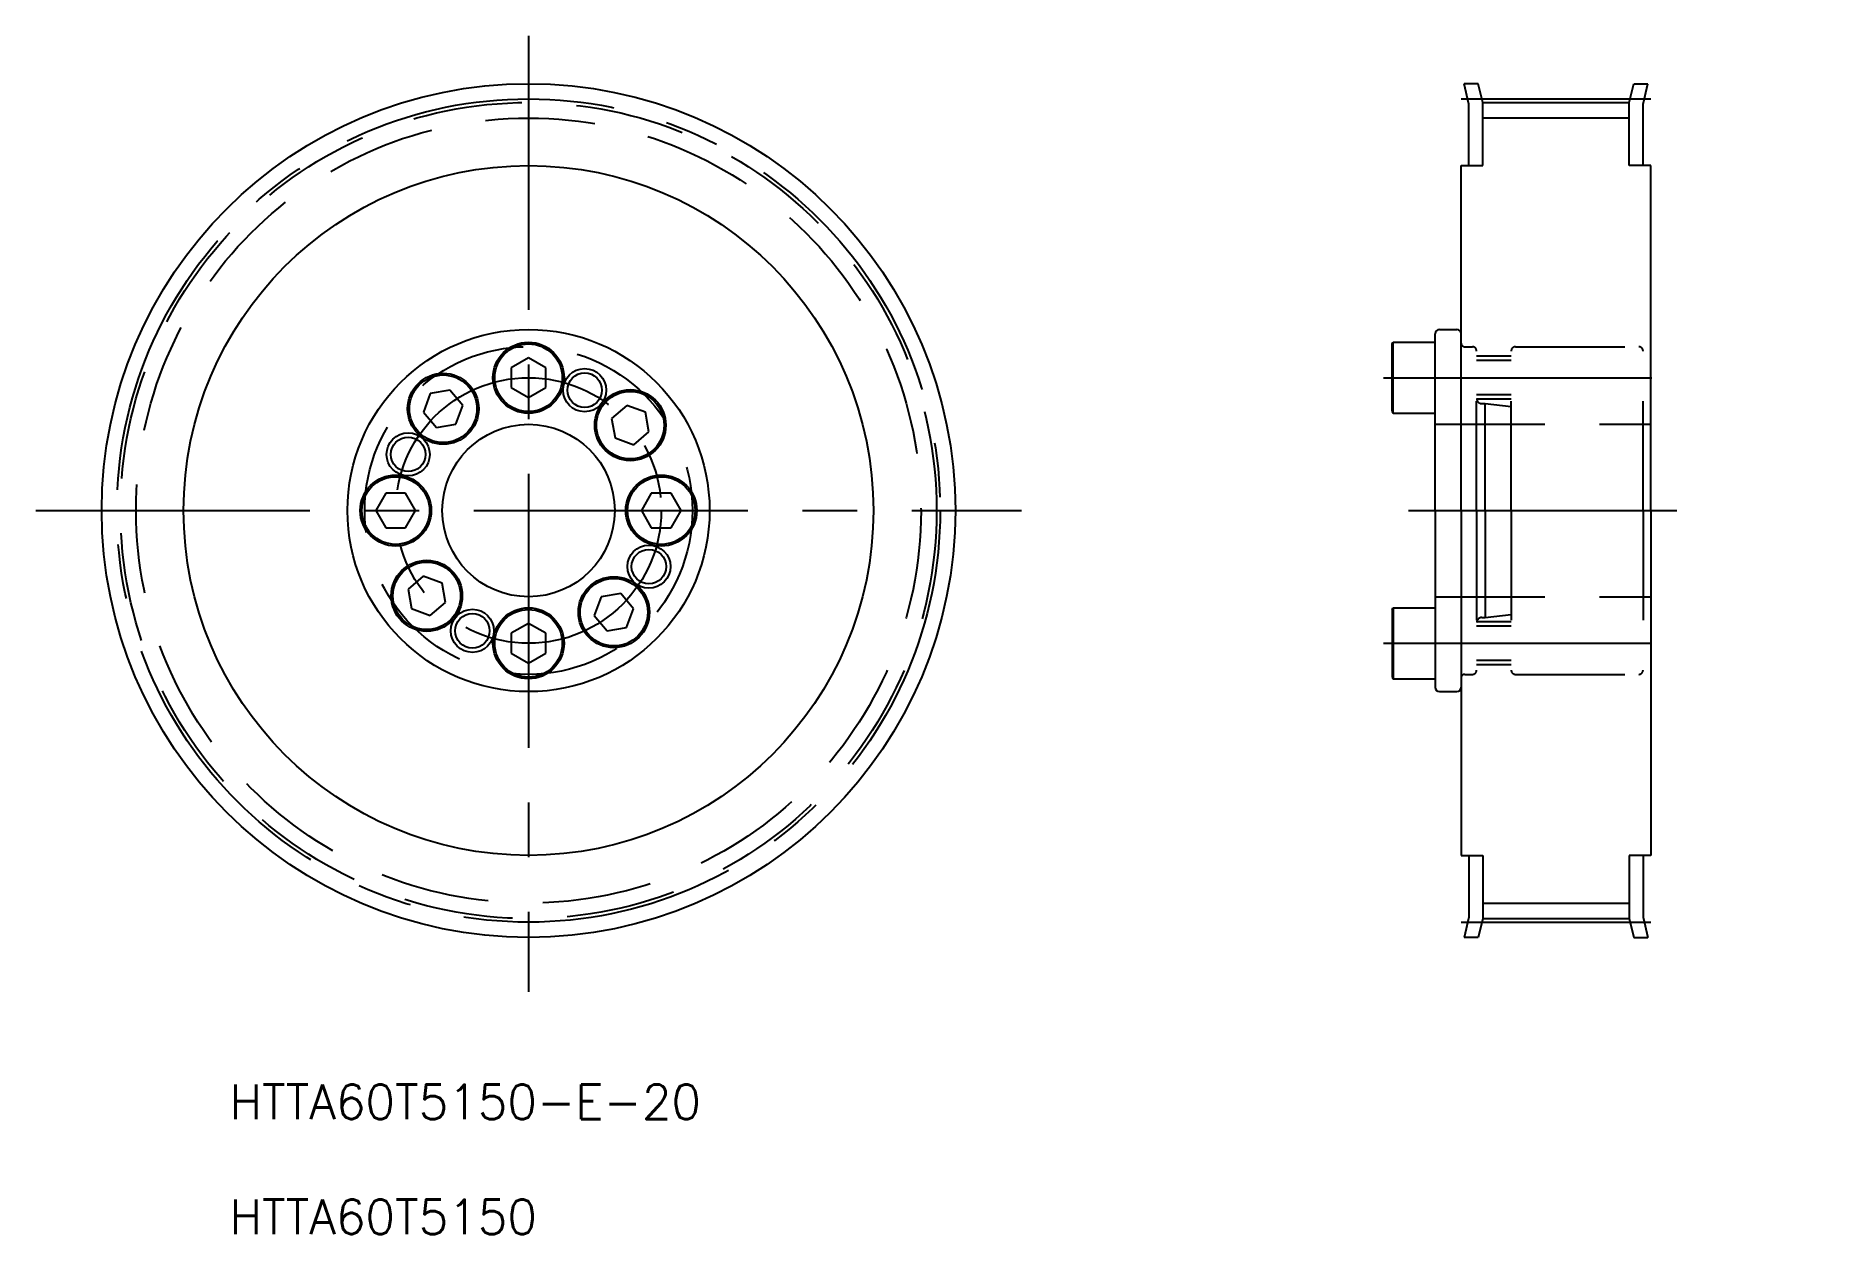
# Model space of a CAD drawing. Extents: x -7 to 201, y 18 to 157.
import ezdxf

# ---------------------------------------------------------------- set-up
doc = ezdxf.new("R2010")
doc.units = 0
doc.header["$PDMODE"] = 1
doc.linetypes.add('CENTER', pattern=[50.8, 31.75, -6.35, 6.35, -6.35])
doc.linetypes.add('DASHED', pattern=[19.05, 12.7, -6.35])
doc.layers.get('0').update_dxf_attribs({"linetype": 'CONTINUOUS'})
doc.layers.add('CENTER', color=1, linetype='CENTER')
doc.styles.add('MISUMI', font='txt.shx')

# ---------------------------------------------------------------- blocks, each defined once
blk = doc.blocks.new('*U6')
at = {"color": 7, "linetype": 'CONTINUOUS', "style": 'MISUMI'}
for s, p in [('HTTA60T5150-E-20', (15.05, 31.56)), ('HTTA60T5150', (15.05, 18.23))]:
    blk.add_text(s, height=4, dxfattribs=at).set_placement(p)

msp = doc.modelspace()

# ---------------------------------------------------------------- linework, layer by layer
at = {"color": 7, "linetype": 'CONTINUOUS'}
for p, q in [((158.79, 149.28), (158.24, 151.64)), ((159.88, 151.64), (158.24, 151.64)), ((160.39, 149.47), (159.88, 151.64)), ((177.39, 149.47), (177.9, 151.64)), ((177.9, 151.64), (179.55, 151.64)), ((178.99, 149.28), (179.55, 151.64)), ((158.79, 142.14), (158.79, 149.28)), ((160.39, 142.14), (160.39, 149.47)), ((160.39, 149.47), (177.39, 149.47)), ((177.39, 142.14), (177.39, 149.47)), ((178.99, 142.14), (178.99, 149.28)), ((157.89, 102.14), (157.89, 142.14)), ((157.89, 142.14), (160.39, 142.14)), ((179.89, 142.14), (177.39, 142.14)), ((179.89, 102.14), (179.89, 142.14)), ((155.39, 123.14), (157.39, 123.14)), ((149.89, 121.47), (150.01, 121.67)), ((149.89, 113.62), (149.89, 121.47)), ((150.01, 121.67), (154.89, 121.67)), ((150.01, 113.42), (150.01, 121.67)), ((154.89, 102.14), (154.89, 122.64)), ((154.89, 113.42), (154.89, 121.67)), ((157.89, 102.14), (157.89, 122.64)), ((49.73, 119.85), (47.73, 118.7)), ((51.73, 118.7), (49.73, 119.85)), ((50.73, 119.28), (50.73, 119.28)), ((51.23, 118.99), (51.23, 118.99)), ((154.89, 115.04), (154.89, 120.04)), ((47.73, 118.7), (47.73, 116.39)), ((51.73, 116.39), (51.73, 118.7)), ((38.34, 115.71), (37.55, 113.54)), ((40.62, 116.11), (38.34, 115.71)), ((42.1, 114.34), (40.62, 116.11)), ((47.73, 116.39), (49.73, 115.24)), ((49.73, 115.24), (51.73, 116.39)), ((37.55, 113.54), (39.04, 111.77)), ((41.31, 112.17), (42.1, 114.34)), ((61.12, 114.32), (59.36, 112.83)), ((59.36, 112.83), (59.76, 110.56)), ((63.29, 113.53), (61.12, 114.32)), ((63.7, 111.25), (63.29, 113.53)), ((149.89, 113.62), (150.01, 113.42)), ((150.01, 113.42), (154.89, 113.42)), ((39.04, 111.77), (41.31, 112.17)), ((59.76, 110.56), (61.93, 109.77)), ((61.93, 109.77), (63.7, 111.25)), ((33.17, 104.14), (32.02, 102.14)), ((35.48, 104.14), (33.17, 104.14)), ((36.64, 102.14), (35.48, 104.14)), ((63.97, 104.14), (62.82, 102.14)), ((66.28, 104.14), (63.97, 104.14)), ((67.44, 102.14), (66.28, 104.14)), ((32.02, 102.14), (33.17, 100.14)), ((33.17, 100.14), (35.48, 100.14)), ((35.48, 100.14), (36.64, 102.14)), ((62.82, 102.14), (63.97, 100.14)), ((63.97, 100.14), (66.28, 100.14)), ((66.28, 100.14), (67.44, 102.14)), ((154.89, 102.14), (154.89, 81.64)), ((157.89, 102.14), (157.89, 81.64)), ((157.89, 102.14), (157.89, 62.14)), ((179.89, 102.14), (179.89, 62.14)), ((37.53, 94.52), (35.76, 93.04)), ((39.7, 93.73), (37.53, 94.52)), ((35.76, 93.04), (36.16, 90.76)), ((40.1, 91.46), (39.7, 93.73)), ((58.14, 92.12), (57.35, 89.95)), ((60.42, 92.52), (58.14, 92.12)), ((61.9, 90.75), (60.42, 92.52)), ((36.16, 90.76), (38.33, 89.97)), ((38.33, 89.97), (40.1, 91.46)), ((57.35, 89.95), (58.84, 88.18)), ((61.11, 88.58), (61.9, 90.75)), ((149.89, 90.67), (150.01, 90.87)), ((149.89, 90.67), (149.89, 82.82)), ((150.01, 90.87), (154.89, 90.87)), ((150.01, 90.87), (150.01, 82.62)), ((154.89, 90.87), (154.89, 82.62)), ((49.73, 89.05), (47.73, 87.9)), ((47.73, 87.9), (47.73, 85.59)), ((51.73, 87.9), (49.73, 89.05)), ((51.73, 85.59), (51.73, 87.9)), ((58.84, 88.18), (61.11, 88.58)), ((154.89, 89.24), (154.89, 84.24)), ((47.73, 85.59), (49.73, 84.44)), ((49.73, 84.44), (51.73, 85.59)), ((149.89, 82.82), (150.01, 82.62)), ((150.01, 82.62), (154.89, 82.62)), ((155.39, 81.14), (157.39, 81.14)), ((157.89, 62.14), (160.39, 62.14)), ((158.79, 62.14), (158.79, 55)), ((160.39, 62.14), (160.39, 54.82)), ((177.39, 62.14), (177.39, 54.82)), ((179.89, 62.14), (177.39, 62.14)), ((178.99, 62.14), (178.99, 55)), ((158.79, 55), (158.24, 52.64)), ((160.39, 54.82), (159.88, 52.64)), ((160.39, 54.82), (177.39, 54.82)), ((177.39, 54.82), (177.9, 52.64)), ((178.99, 55), (179.55, 52.64)), ((159.88, 52.64), (158.24, 52.64)), ((177.9, 52.64), (179.55, 52.64))]:
    msp.add_line(p, q, dxfattribs=at)
at = {"color": 3, "linetype": 'CONTINUOUS'}
for p, q in [((160.39, 147.67), (177.39, 147.67)), ((160.39, 56.62), (177.39, 56.62))]:
    msp.add_line(p, q, dxfattribs=at)
at = {"color": 3, "linetype": 'DASHED'}
for p, q in [((158.3, 121.14), (159.19, 121.14)), ((164.19, 121.14), (178.49, 121.14)), ((159.69, 102.14), (159.69, 120.64)), ((163.69, 120.04), (159.69, 120.04)), ((163.69, 119.54), (159.69, 119.54)), ((163.69, 102.14), (163.69, 120.64)), ((178.99, 102.14), (178.99, 120.64)), ((163.69, 115.54), (159.69, 115.54)), ((163.69, 115.04), (159.69, 115.04)), ((160.29, 114.54), (160.69, 114.54)), ((160.69, 102.14), (160.69, 114.54)), ((160.69, 114.54), (163.69, 114.21)), ((154.89, 112.14), (179.89, 112.14)), ((159.69, 102.14), (159.69, 83.64)), ((160.69, 102.14), (160.69, 89.74)), ((163.69, 102.14), (163.69, 83.64)), ((178.99, 102.14), (178.99, 83.64)), ((154.89, 92.14), (179.89, 92.14)), ((160.29, 89.74), (160.69, 89.74)), ((160.69, 89.74), (163.69, 90.08)), ((163.69, 89.24), (159.69, 89.24)), ((163.69, 88.74), (159.69, 88.74)), ((163.69, 84.74), (159.69, 84.74)), ((163.69, 84.24), (159.69, 84.24)), ((158.3, 83.14), (159.19, 83.14)), ((164.19, 83.14), (178.49, 83.14))]:
    msp.add_line(p, q, dxfattribs=at)
at = {"color": 7, "linetype": 'CONTINUOUS'}
for centre, radius in [((49.73, 102.14), 49.5), ((49.73, 102.14), 40), ((49.73, 102.14), 21), ((49.73, 117.54), 4.12), ((49.73, 117.54), 3.92), ((39.83, 113.94), 4.12), ((39.83, 113.94), 3.92), ((56.24, 116.1), 2), ((61.53, 112.04), 4.12), ((61.53, 112.04), 3.92), ((35.77, 108.65), 2), ((49.73, 102.14), 10), ((34.33, 102.14), 4.12), ((34.33, 102.14), 3.92), ((65.13, 102.14), 4.12), ((65.13, 102.14), 3.92), ((37.93, 92.25), 4.12), ((37.93, 92.25), 3.92), ((63.69, 95.64), 2), ((59.63, 90.35), 4.12), ((59.63, 90.35), 3.92), ((43.22, 88.19), 2), ((49.73, 86.74), 4.12), ((49.73, 86.74), 3.92)]:
    msp.add_circle(centre, radius, dxfattribs=at)
at = {"color": 3, "linetype": 'DASHED'}
for radius in [47.32, 45.52, 19]:
    msp.add_circle((49.73, 102.14), radius, dxfattribs=at)
at = {"color": 3}
for centre in [(56.24, 116.1), (35.77, 108.65), (63.69, 95.64), (43.22, 88.19)]:
    msp.add_circle(centre, 2.5, dxfattribs=at)
at = {"color": 7, "linetype": 'CONTINUOUS'}
for centre, start, end in [((155.39, 122.64), 90, 180), ((157.39, 122.64), 0, 90), ((155.39, 81.64), 180, 270), ((157.39, 81.64), 270, 0)]:
    msp.add_arc(centre, 0.5, start, end, dxfattribs=at)
at = {"color": 3, "linetype": 'DASHED'}
for centre, radius, start, end in [((158.3, 121.55), 0.41, 180, 270), ((159.19, 120.64), 0.5, 0, 90), ((164.19, 120.64), 0.5, 90, 180), ((178.49, 120.64), 0.5, 0, 90), ((160.29, 115.14), 0.6, 180.0007, 270), ((160.29, 89.14), 0.6, 90, 179.9993), ((159.19, 83.64), 0.5, 270, 0), ((164.19, 83.64), 0.5, 180, 270), ((178.49, 83.64), 0.5, 270, 0), ((158.3, 82.73), 0.41, 90, 180)]:
    msp.add_arc(centre, radius, start, end, dxfattribs=at)
at = {"color": 7, "linetype": 'CONTINUOUS'}
for p in [(199.34, 126.85), (197.34, 124.35), (200.64, 121.65), (201.14, 121.65), (200.64, 113.05), (201.14, 113.05), (197.34, 110.35), (197.34, 106.6), (199.34, 107.85)]:
    msp.add_point(p, dxfattribs=at)
at = {"layer": 'CENTER', "color": 1, "linetype": 'CENTER'}
for p, q in [((49.73, 157.18), (49.73, 46.33)), ((157.89, 149.89), (179.89, 149.89)), ((148.89, 117.54), (179.99, 117.54)), ((-7.4, 102.14), (106.9, 102.14)), ((151.8, 102.14), (182.89, 102.14)), ((148.89, 86.74), (179.99, 86.74)), ((157.89, 54.4), (179.89, 54.4))]:
    msp.add_line(p, q, dxfattribs=at)
for radius in [47.74, 15.4]:
    msp.add_circle((49.73, 102.14), radius, dxfattribs=at)

# ---------------------------------------------------------------- block references
at = {"color": 7, "linetype": 'CONTINUOUS'}
msp.add_blockref('*U6', (0, 0), dxfattribs=at)

doc.saveas('drawing.dxf')
